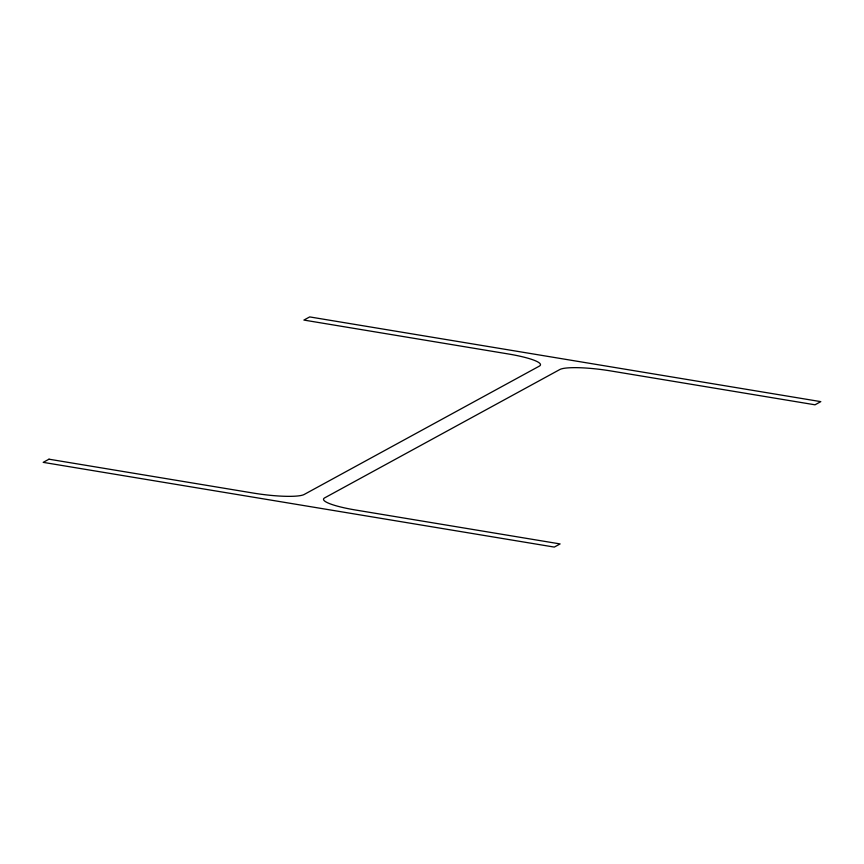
<?xml version="1.0" encoding="UTF-8"?>
<svg xmlns="http://www.w3.org/2000/svg" width="864" height="864" viewBox="0 0 864 864"><rect width="100%" height="100%" fill="white"/><g stroke="black" fill="none" stroke-linecap="round" stroke-linejoin="round"><path stroke-width="1.3" d="M48.989 459.194L43.2 462.359L554.299 547.085L560.099 543.931L355.774 510.052A42.509 6.793 7.4 0 1 324.691 497.858L559.796 369.544A42.509 6.793 7.4 0 1 610.686 370.926L815.011 404.806L820.8 401.641L309.701 316.915L303.901 320.069L508.226 353.948A42.509 6.793 7.4 0 1 539.309 366.142L304.204 494.456A42.509 6.793 7.4 0 1 253.314 493.074L48.989 459.194"/></g></svg>
